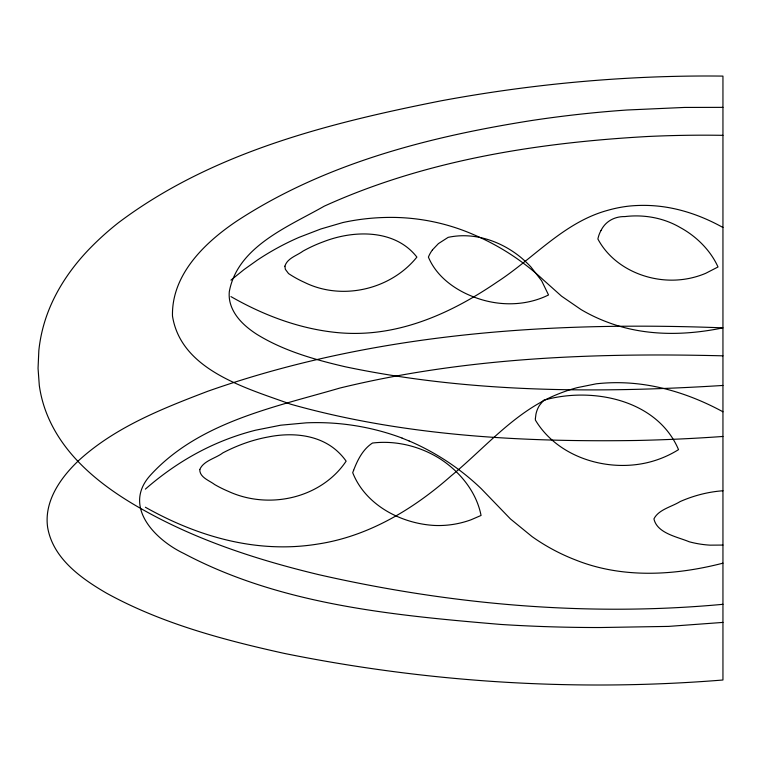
<?xml version="1.0" encoding="UTF-8"?>
<svg xmlns="http://www.w3.org/2000/svg" width="761" height="761" viewBox="0 0 761 761"><rect width="100%" height="100%" fill="white"/><g stroke="black" fill="none" stroke-linecap="round" stroke-linejoin="round"><path stroke-width="1.14" d="M145.37 489.123C163.996 472.847 184.619 458.807 206.878 447.982A254.45 254.45 0 0 1 255.496 430.222L280.695 425.199L306.274 422.84A244.081 244.081 0 0 1 402.093 438.07M230.944 280.143L244.053 269.565L257.446 260.034A266.35 266.35 0 0 1 299.187 237.299L320.809 228.994L342.84 222.545A225.104 225.104 0 0 1 385.76 217.456C415.867 216.695 446.051 222.583 473.646 234.645A240.457 240.457 0 0 1 543.601 280.124L561.532 296.162L581.024 309.556A165.204 165.204 0 0 0 608.02 322.379C644.653 336.257 685.043 335.725 722.95 327.858C549.623 321.104 372.414 333.175 207.753 391.268C162.397 408.581 115.615 426.969 79.173 460.082C60.88 477.242 43.758 501.147 47.667 527.582C53.061 558.555 81.161 578.408 106.511 593.161C161.713 623.554 223.306 639.887 284.443 653.442C428.338 682.531 576.581 691.854 722.95 680.001L722.95 76.1C667.701 75.425 612.434 78.183 557.49 83.919A1494.985 1494.985 0 0 0 440.876 100.861C328.257 123.225 211.862 152.409 118.573 222.621A289.247 289.247 0 0 0 88.276 250.065C68.233 271.125 51.986 296.314 43.91 324.414A150.707 150.707 0 0 0 38.84 350.583L38.05 368.295L39.306 385.504A123.929 123.929 0 0 0 45.203 409.599C61.641 455.649 102.459 487.173 143.762 510.184C198.231 540.748 258.16 560.086 318.669 574.641C450.75 604.71 587.853 616.876 722.95 604.31M722.95 563.169C674.959 575.535 622.622 578.75 575.782 560.039A199.306 199.306 0 0 1 532.044 536.591L510.45 518.954L481.294 488.743A241.522 241.522 0 0 0 409.114 440.952M722.95 622.412L668.577 626.398L600.838 627.521A1535.555 1535.555 0 0 1 500.424 624.42C392.952 615.288 280.742 604.862 183.877 553.494C154.692 539.606 121.75 505.799 151.011 474.579C199.382 422.051 274.065 407.287 339.834 388.062C464.933 357.518 594.722 352.6 722.95 355.834M722.95 490.769C708.196 491.825 693.68 495.611 680.153 501.566C671.649 506.893 658.607 509.461 653.937 518.897C657.104 533.394 677.385 536.8 689.219 541.775A103.211 103.211 0 0 0 710.032 545.152L722.95 545.066M722.95 385.456C596.995 393.332 469.118 392.8 345.133 366.745C314.569 359.62 283.701 350.916 256.79 334.288C244.871 326.583 233.208 316.034 229.908 301.66A32.818 32.818 0 0 1 229.299 291.663C237.556 246.374 288.876 226.417 324.176 206.202C425.485 160.143 537.437 142.688 647.792 136.495A1189.719 1189.719 0 0 1 722.95 135.334M722.95 107.358L684.577 107.434L626.893 110.012A1191.269 1191.269 0 0 0 532.224 120.428C429.28 136.638 324.918 163.32 236.823 221.061C204.88 242.464 171.51 274.559 172.481 315.996C181.061 370.474 246.564 388.12 290.588 404.177C402.807 435.825 520.562 442.217 636.615 440.476A1739.418 1739.418 0 0 0 722.95 436.462M402.074 438.108L409.095 440.98M722.95 411.787C691.692 394.807 656.81 383.525 621.052 382.726A185.874 185.874 0 0 0 596.243 383.81L577.295 387.634A157.86 157.86 0 0 0 559.192 393.618C515.958 410.35 485.899 447.23 451.007 475.977C413.309 509.261 368.381 536.362 317.984 544.02A216.647 216.647 0 0 1 275.368 546.721C229.48 545.209 185.094 529.618 145.37 507.226M722.95 227.482C703.364 216.59 681.866 208.79 659.53 206.279A143.477 143.477 0 0 0 629.157 206.088A129.665 129.665 0 0 0 607.506 210.388C563.968 222.288 533.946 258.112 497.237 281.941C457.076 309.413 410.988 331.473 361.589 333.289A182.174 182.174 0 0 1 339.549 332.795C301.109 329.484 264.238 315.672 230.944 296.6M535.402 418.483L535.363 420.015C557.48 457.104 606.336 472.153 647.164 462.678A103.648 103.648 0 0 0 678.527 449.637C657.171 399.344 591.792 386.474 543.592 400.267L539.492 405.375A26.683 26.683 0 0 0 535.953 414.146L535.402 418.483M284.89 266.207L285.356 269.318L288.533 273.56A110.63 110.63 0 0 0 304.476 282.379C342.07 300.995 390.735 289.608 416.885 257.104C395.178 229.09 353.989 229.908 323.748 241.637A143.277 143.277 0 0 0 303.04 251.101C296.942 255.629 287.258 258.16 284.89 266.207M199.782 469.527C199.525 477.461 209.598 480.6 214.65 484.548A123.91 123.91 0 0 0 228.424 491.387C264.447 507.987 310.44 500.681 337.874 471.554A80.571 80.571 0 0 0 346.131 461.147A57.893 57.893 0 0 0 338.816 452.605C320.457 434.579 292.547 432.105 268.424 436.928C252.519 439.801 237.175 445.385 222.868 452.871C215.667 458.426 203.51 460.633 199.782 469.527M353.637 470.241L352.704 472.667C365.489 505.152 401.133 523.682 434.674 525.461A94.611 94.611 0 0 0 471.049 519.782L481.057 515.454C476.415 491.701 459.825 471.554 439.839 458.664A108.271 108.271 0 0 0 412.148 446.346C399.297 442.693 385.732 441.418 372.452 443.045C362.883 449.275 357.584 459.891 353.637 470.241M601.047 230.44L600.343 231.772A29.422 29.422 0 0 0 597.889 239.002C613.185 267.758 647.706 282.607 679.373 279.82A86.792 86.792 0 0 0 705.656 273.342L718.013 266.978C712.962 255.744 705.019 245.955 695.64 238.041A94.193 94.193 0 0 0 680.163 227.491C663.63 217.817 643.854 214.288 624.905 216.59C614.755 216.352 605.518 221.261 601.047 230.44M432.448 249.874L431.487 251.244A31.924 31.924 0 0 0 428.405 257.104C436.329 276.119 454.089 289.294 472.828 296.6A101.498 101.498 0 0 0 491.834 302.127C510.85 305.694 531.121 303.639 548.529 294.954L541.642 280.79L530.836 266.864A107.301 107.301 0 0 0 519.972 256.704C503.44 243.491 482.436 235.12 461.09 235.767A73.807 73.807 0 0 0 448.153 237.356L438.431 243.606L432.448 249.874"/></g></svg>
